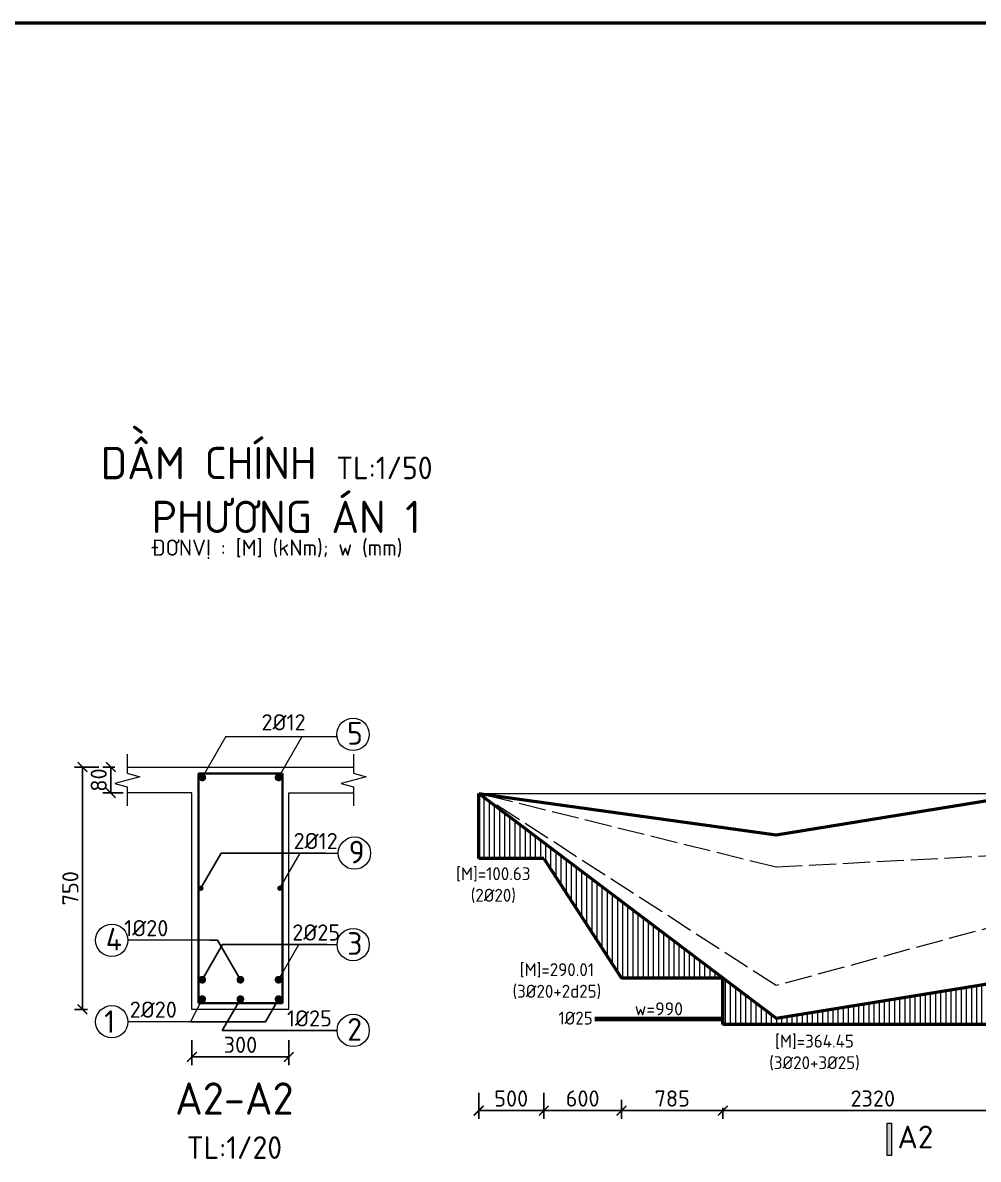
# Model space of a CAD drawing. Header units: millimetres. Extents: x 0 to 4970, y -594 to 1412.
# Drawn here: x 3460.8 to 3608.6, y 404.9 to 580.8 of the extents above; entities that cross this region are included whole.
import ezdxf

# ---------------------------------------------------------------- set-up
doc = ezdxf.new("R2010")
doc.units = ezdxf.units.MM
doc.header["$LTSCALE"] = 0.35
doc.header["$PDMODE"] = 3
doc.linetypes.add('ACAD_ISO02W100', pattern=[15, 12, -3])
doc.layers.get('0').update_dxf_attribs({"lineweight": 50})
for name, color, linetype, lineweight in [('Cot Dai', 7, 'Continuous', 35), ('Cot thep', 2, 'Continuous', 70), ('Cotthepcat', 3, 'Continuous', 70), ('Duong Bao', 6, 'Continuous', 18), ('DuongBaoBieuDo', 2, 'Continuous', 50), ('Kich Thuoc', 1, 'Continuous', 20), ('Ky Hieu', 4, 'Continuous', 20), ('NetCat', 7, 'Continuous', 20), ('Text', 40, 'Continuous', 20)]:
    doc.layers.add(name, color=color, linetype=linetype, lineweight=lineweight)
doc.styles.get("Standard").update_dxf_attribs({"font": 'isocpeur.ttf'})
doc.styles.add('VN', font='')
doc.styles.get('VN').set_extended_font_data('TCVN 7284')
doc.dimstyles.new('Dim20', dxfattribs={"dimtxt": 2.5, "dimasz": 1.5, "dimexe": 1.25, "dimexo": 0.625, "dimtad": 1, "dimlfac": 20, "dimtxsty": 'Standard', "dimblk": 'ARCHTICK', "dimcen": 2.5, "dimadec": 0, "dimazin": 0, "dimtfac": 1, "dimtmove": 0, "dimatfit": 3, "dimfxl": 1, "dimarcsym": 0})
doc.dimstyles.new('Dim50', dxfattribs={"dimtxt": 2.5, "dimasz": 1.5, "dimexe": 1.25, "dimexo": 0.625, "dimtad": 1, "dimlfac": 50, "dimtxsty": 'Standard', "dimblk": 'ARCHTICK', "dimcen": 2.5, "dimadec": 0, "dimazin": 0, "dimtfac": 1, "dimtmove": 0, "dimatfit": 3, "dimfxl": 1, "dimarcsym": 0})
doc.dimstyles.new('Dim50KT', dxfattribs={"dimtxt": 2.5, "dimasz": 1.5, "dimexe": 1.25, "dimexo": 0.625, "dimtad": 1, "dimlfac": 50, "dimtxsty": 'Standard', "dimblk": 'ARCHTICK', "dimcen": 2.5, "dimse1": 1, "dimse2": 1, "dimsd1": 1, "dimsd2": 1, "dimadec": 0, "dimazin": 0, "dimtfac": 1, "dimtmove": 0, "dimatfit": 3, "dimfxl": 1, "dimarcsym": 0})
doc.dimstyles.new('ISO-25', dxfattribs={"dimtxt": 2.5, "dimasz": 2.5, "dimexe": 1.25, "dimexo": 0.625, "dimtad": 1, "dimtxsty": 'Standard', "dimcen": 2.5, "dimadec": 0, "dimazin": 0, "dimtfac": 1, "dimtmove": 0, "dimatfit": 3, "dimfxl": 1, "dimarcsym": 0})

# ---------------------------------------------------------------- blocks, each defined once
blk = doc.blocks.new('*D1314')
at = {"layer": 'Defpoints', "color": 0}
for p in [(3549.3, 426.6), (3569.1, 426.6), (3569.1, 426.6)]:
    blk.add_point(p, dxfattribs=at)
at = {"layer": 'Kich Thuoc', "color": 0, "insert": (3559.2, 428.22), "char_height": 2.5, "attachment_point": 5}
blk.add_mtext('{\\H0.8x;w=990}', dxfattribs=at)
blk = doc.blocks.new('_ArchTick')
at = {"color": 0, "linetype": 'ByBlock', "const_width": 0.15}
blk.add_lwpolyline([(-0.5, -0.5), (0.5, 0.5)], dxfattribs=at)
blk = doc.blocks.new('*D1251')
at = {"layer": 'Defpoints', "color": 0}
for p in [(3531.32, 415.86), (3541.38, 415.86), (3541.38, 412.46)]:
    blk.add_point(p, dxfattribs=at)
at = {"layer": 'Kich Thuoc', "color": 0, "lineweight": -2}
for p, q in [((3531.32, 415.24), (3531.32, 411.21)), ((3541.38, 415.24), (3541.38, 411.21)), ((3531.32, 412.46), (3541.38, 412.46))]:
    blk.add_line(p, q, dxfattribs=at)
at = {"layer": 'Kich Thuoc', "color": 0, "lineweight": -2, "xscale": 1.5, "yscale": 1.5, "zscale": 1.5, "rotation": 180}
blk.add_blockref('_ArchTick', (3531.32, 412.46), dxfattribs=at)
at = {"layer": 'Kich Thuoc', "color": 0, "lineweight": -2, "xscale": 1.5, "yscale": 1.5, "zscale": 1.5}
blk.add_blockref('_ArchTick', (3541.38, 412.46), dxfattribs=at)
at = {"layer": 'Kich Thuoc', "color": 0, "insert": (3536.35, 414.34), "char_height": 2.5, "attachment_point": 5}
blk.add_mtext('500', dxfattribs=at)
blk = doc.blocks.new('*D1252')
at = {"layer": 'Defpoints', "color": 0}
for p in [(3541.38, 415.86), (3553.42, 414.75), (3553.42, 412.46)]:
    blk.add_point(p, dxfattribs=at)
at = {"layer": 'Kich Thuoc', "color": 0, "lineweight": -2}
for p, q in [((3541.38, 415.24), (3541.38, 411.21)), ((3553.42, 414.13), (3553.42, 411.21)), ((3541.38, 412.46), (3553.42, 412.46))]:
    blk.add_line(p, q, dxfattribs=at)
at = {"layer": 'Kich Thuoc', "color": 0, "lineweight": -2, "xscale": 1.5, "yscale": 1.5, "zscale": 1.5, "rotation": 180}
blk.add_blockref('_ArchTick', (3541.38, 412.46), dxfattribs=at)
at = {"layer": 'Kich Thuoc', "color": 0, "lineweight": -2, "xscale": 1.5, "yscale": 1.5, "zscale": 1.5}
blk.add_blockref('_ArchTick', (3553.42, 412.46), dxfattribs=at)
at = {"layer": 'Kich Thuoc', "color": 0, "insert": (3547.4, 414.34), "char_height": 2.5, "attachment_point": 5}
blk.add_mtext('600', dxfattribs=at)
blk = doc.blocks.new('*D1333')
at = {"layer": 'Defpoints', "color": 0}
for p in [(3475.65, 465.62), (3474.4, 461.62), (3476.96, 461.62)]:
    blk.add_point(p, dxfattribs=at)
at = {"layer": 'Kich Thuoc', "color": 0, "lineweight": -2}
for p, q in [((3475.03, 465.62), (3473.15, 465.62)), ((3474.4, 465.62), (3474.4, 461.62)), ((3476.33, 461.62), (3473.15, 461.62))]:
    blk.add_line(p, q, dxfattribs=at)
at = {"layer": 'Kich Thuoc', "color": 0, "lineweight": -2, "xscale": 1.5, "yscale": 1.5, "zscale": 1.5}
for p, rotation in [((3474.4, 465.62), 90), ((3474.4, 461.62), 270)]:
    blk.add_blockref('_ArchTick', p, dxfattribs=dict(at, rotation=rotation))
at = {"layer": 'Kich Thuoc', "color": 0, "insert": (3472.53, 463.62), "char_height": 2.5, "attachment_point": 5, "rotation": 90}
blk.add_mtext('80', dxfattribs=at)
blk = doc.blocks.new('*D1286')
at = {"layer": 'Defpoints', "color": 0}
for p in [(3473.15, 465.62), (3470.03, 428.12), (3471.4, 428.12)]:
    blk.add_point(p, dxfattribs=at)
at = {"layer": 'Kich Thuoc', "color": 0, "lineweight": -2}
for p, q in [((3472.53, 465.62), (3468.78, 465.62)), ((3470.03, 465.62), (3470.03, 428.12)), ((3470.78, 428.12), (3468.78, 428.12))]:
    blk.add_line(p, q, dxfattribs=at)
at = {"layer": 'Kich Thuoc', "color": 0, "lineweight": -2, "xscale": 1.5, "yscale": 1.5, "zscale": 1.5}
for p, rotation in [((3470.03, 465.62), 90), ((3470.03, 428.12), 270)]:
    blk.add_blockref('_ArchTick', p, dxfattribs=dict(at, rotation=rotation))
at = {"layer": 'Kich Thuoc', "color": 0, "insert": (3468.15, 446.87), "char_height": 2.5, "attachment_point": 5, "rotation": 90}
blk.add_mtext('750', dxfattribs=at)
blk = doc.blocks.new('*D1287')
at = {"layer": 'Defpoints', "color": 0}
for p in [(3486.96, 424), (3501.96, 424), (3501.96, 420.77)]:
    blk.add_point(p, dxfattribs=at)
at = {"layer": 'Kich Thuoc', "color": 0, "lineweight": -2}
for p, q in [((3486.96, 423.37), (3486.96, 419.52)), ((3501.96, 423.37), (3501.96, 419.52)), ((3486.96, 420.77), (3501.96, 420.77))]:
    blk.add_line(p, q, dxfattribs=at)
at = {"layer": 'Kich Thuoc', "color": 0, "lineweight": -2, "xscale": 1.5, "yscale": 1.5, "zscale": 1.5, "rotation": 180}
blk.add_blockref('_ArchTick', (3486.96, 420.77), dxfattribs=at)
at = {"layer": 'Kich Thuoc', "color": 0, "lineweight": -2, "xscale": 1.5, "yscale": 1.5, "zscale": 1.5}
blk.add_blockref('_ArchTick', (3501.96, 420.77), dxfattribs=at)
at = {"layer": 'Kich Thuoc', "color": 0, "insert": (3494.46, 422.65), "char_height": 2.5, "attachment_point": 5}
blk.add_mtext('300', dxfattribs=at)
blk = doc.blocks.new('*D1304')
at = {"layer": 'Defpoints', "color": 0}
for p in [(3553.42, 414.13), (3569.1, 413.5), (3569.1, 412.46)]:
    blk.add_point(p, dxfattribs=at)
at = {"layer": 'Kich Thuoc', "color": 0, "lineweight": -2}
for p, q in [((3553.42, 413.5), (3553.42, 411.21)), ((3553.42, 412.46), (3569.1, 412.46)), ((3569.1, 412.88), (3569.1, 411.21))]:
    blk.add_line(p, q, dxfattribs=at)
at = {"layer": 'Kich Thuoc', "color": 0, "lineweight": -2, "xscale": 1.5, "yscale": 1.5, "zscale": 1.5, "rotation": 180}
blk.add_blockref('_ArchTick', (3553.42, 412.46), dxfattribs=at)
at = {"layer": 'Kich Thuoc', "color": 0, "lineweight": -2, "xscale": 1.5, "yscale": 1.5, "zscale": 1.5}
blk.add_blockref('_ArchTick', (3569.1, 412.46), dxfattribs=at)
at = {"layer": 'Kich Thuoc', "color": 0, "insert": (3561.26, 414.34), "char_height": 2.5, "attachment_point": 5}
blk.add_mtext('785', dxfattribs=at)
blk = doc.blocks.new('*D1305')
at = {"layer": 'Defpoints', "color": 0}
for p in [(3569.1, 413.5), (3615.48, 413.82), (3615.48, 412.46)]:
    blk.add_point(p, dxfattribs=at)
at = {"layer": 'Kich Thuoc', "color": 0, "lineweight": -2}
for p, q in [((3569.1, 412.88), (3569.1, 411.21)), ((3569.1, 412.46), (3615.48, 412.46)), ((3615.48, 413.19), (3615.48, 411.21))]:
    blk.add_line(p, q, dxfattribs=at)
at = {"layer": 'Kich Thuoc', "color": 0, "lineweight": -2, "xscale": 1.5, "yscale": 1.5, "zscale": 1.5, "rotation": 180}
blk.add_blockref('_ArchTick', (3569.1, 412.46), dxfattribs=at)
at = {"layer": 'Kich Thuoc', "color": 0, "lineweight": -2, "xscale": 1.5, "yscale": 1.5, "zscale": 1.5}
blk.add_blockref('_ArchTick', (3615.48, 412.46), dxfattribs=at)
at = {"layer": 'Kich Thuoc', "color": 0, "insert": (3592.29, 414.34), "char_height": 2.5, "attachment_point": 5}
blk.add_mtext('2320', dxfattribs=at)

msp = doc.modelspace()

# ---------------------------------------------------------------- hatches: boundary and pattern name
at = {"layer": 'Ky Hieu'}
h = msp.add_hatch(dxfattribs=at)
h.set_pattern_fill('LINE', color=256, scale=0.25, angle=90, style=0)
h.paths.add_polyline_path([(3531.322087, 461.52336), (3531.322087, 451.487328), (3541.378435, 451.487328), (3553.422996, 432.97336), (3569.096413, 432.97336)])
h.paths.add_polyline_path([(3569.096413, 432.97336), (3569.096413, 425.79336), (3615.478458, 425.79336), (3615.478458, 432.97336), (3577.322087, 426.75636)])
h.paths.add_polyline_path([(3651.675656, 451.487328), (3669.322087, 451.487328), (3669.322087, 446.31336), (3694.592737, 446.31336), (3706.592737, 441.14336), (3738.322087, 441.14336), (3738.322087, 441.70236), (3715.322087, 441.70236), (3693.746933, 461.52336), (3669.322087, 461.52336), (3648.607321, 461.52336), (3648.534103, 461.497328), (3623.322087, 434.25136), (3615.478458, 432.97336), (3639.674538, 432.97336)])
h.paths.add_polyline_path([(3648.487464, 474.291472), (3658.675656, 486.43336), (3651.675656, 486.43336), (3639.674538, 471.24336), (3616.649816, 471.24336), (3616.649816, 461.52336), (3623.322087, 462.61036)])
at = {"layer": 'NetCat'}
h = msp.add_hatch(color=256, dxfattribs=at)
h.paths.add_polyline_path([(3594.490335, 410.543882), (3595.190335, 410.543882), (3595.190335, 405.543882), (3594.490335, 405.543882)])
edge = h.paths.add_edge_path(flags=17)
edge.add_line((3594.490335, 405.543882), (3594.490335, 410.543882))

# ---------------------------------------------------------------- linework, layer by layer
msp.add_lwpolyline([(3356.07698, 580.785388), (3894.119492, 580.785388), (3894.119492, 139.638217), (3356.07698, 139.638217)], close=True)
at = {"layer": 'Cot Dai'}
for p, q in [((3487.955421, 464.617449), (3500.955421, 464.617449)), ((3487.955421, 429.117449), (3487.955421, 464.617449)), ((3500.955421, 429.117449), (3500.955421, 464.617449)), ((3500.955421, 429.117449), (3487.955421, 429.117449))]:
    msp.add_line(p, q, dxfattribs=at)
at = {"layer": 'Cot thep'}
for points, const_width in [([(3488.255421, 464.017449, 1), (3488.855421, 464.017449, 1)], 0.6), ([(3500.055421, 464.017449, 1), (3500.655421, 464.017449, 1)], 0.6), ([(3488.155421, 446.867449, 1), (3488.555421, 446.867449, 1)], 0.4), ([(3500.355421, 446.867449, 1), (3500.755421, 446.867449, 1)], 0.4), ([(3494.155421, 432.717449, 1), (3494.755421, 432.717449, 1)], 0.6), ([(3488.255421, 429.717449, 1), (3488.855421, 429.717449, 1)], 0.6), ([(3500.055421, 429.717449, 1), (3500.655421, 429.717449, 1)], 0.6)]:
    msp.add_lwpolyline(points, format="xyb", close=True, dxfattribs=dict(at, const_width=const_width))
at = {"layer": 'Cot thep', "color": 1, "const_width": 0.6}
for points in [[(3488.255421, 432.717449, 1), (3488.855421, 432.717449, 1)], [(3500.055421, 432.717449, 1), (3500.655421, 432.717449, 1)], [(3494.155421, 429.717449, 1), (3494.755421, 429.717449, 1)]]:
    msp.add_lwpolyline(points, format="xyb", close=True, dxfattribs=at)
at = {"layer": 'Cotthepcat'}
msp.add_line((3569.096413, 426.596597), (3549.296413, 426.596597), dxfattribs=at)
at = {"layer": 'Duong Bao'}
for p, q in [((3476.955421, 465.617449), (3511.955421, 465.617449)), ((3486.955421, 461.617449), (3476.955421, 461.617449)), ((3486.955421, 428.117449), (3486.955421, 461.617449)), ((3501.955421, 428.117449), (3501.955421, 461.617449)), ((3501.955421, 461.617449), (3511.955421, 461.617449)), ((3501.955421, 428.117449), (3486.955421, 428.117449))]:
    msp.add_line(p, q, dxfattribs=at)
at = {"layer": 'DuongBaoBieuDo'}
for p, q in [((3531.322087, 451.487328), (3531.322087, 461.52336)), ((3531.322087, 451.51336), (3531.322087, 461.52336)), ((3541.378435, 451.487328), (3531.322087, 451.487328)), ((3541.378435, 451.487328), (3553.422996, 432.97336)), ((3569.096413, 432.97336), (3553.422996, 432.97336)), ((3569.096413, 425.79336), (3569.096413, 432.97336)), ((3615.478458, 425.79336), (3569.096413, 425.79336))]:
    msp.add_line(p, q, dxfattribs=at)
for points in [[(3531.322087, 461.52336), (3577.322087, 455.11636), (3623.322087, 462.61036), (3648.487464, 474.291472), (3669.322087, 499.12136), (3689.422805, 477.888448), (3715.322087, 470.06236), (3738.322087, 470.06236)], [(3531.322087, 461.52336), (3577.322087, 426.75636), (3623.322087, 434.25136), (3648.534103, 461.497328), (3669.322087, 468.88836), (3689.321049, 465.589401), (3715.322087, 441.70236), (3738.322087, 441.70236), (3738.322087, 441.14336)]]:
    msp.add_lwpolyline(points, dxfattribs=at)
at = {"layer": 'Kich Thuoc'}
msp.add_line((3531.322087, 461.52336), (3669.322087, 461.52336), dxfattribs=at)
at = {"layer": 'Ky Hieu'}
for p, q in [((3492.220044, 470.364762), (3488.555421, 464.017449)), ((3492.220044, 470.364762), (3509.402018, 470.364762)), ((3500.355421, 464.017449), (3504.020044, 470.364762)), ((3500.476479, 452.303213), (3508.60105, 452.303213)), ((3500.555421, 446.867449), (3503.693761, 452.303213)), ((3507.601479, 452.303213), (3509.600621, 452.303213)), ((3489.758761, 438.821301), (3477.051813, 438.821301)), ((3500.355421, 432.717449), (3503.493761, 438.153213)), ((3500.588979, 438.153213), (3507.563998, 438.153213)), ((3507.563998, 438.153213), (3509.400621, 438.153213)), ((3488.555421, 429.717449), (3486.719918, 426.216626)), ((3486.719918, 426.216626), (3477.051813, 426.216626))]:
    msp.add_line(p, q, dxfattribs=at)
at = {"layer": 'Ky Hieu', "linetype": 'ACAD_ISO02W100'}
for p, q in [((3623.322087, 462.61036), (3577.322087, 455.11636)), ((3531.322087, 461.52336), (3577.322087, 426.75636)), ((3577.322087, 431.80936), (3531.322087, 461.52336)), ((3577.322087, 450.11936), (3531.322087, 461.52336)), ((3577.322087, 455.11636), (3531.322087, 461.52336)), ((3623.322087, 452.53336), (3577.322087, 450.11936)), ((3623.322087, 444.30036), (3577.322087, 431.80936)), ((3623.322087, 434.25136), (3577.322087, 426.75636))]:
    msp.add_line(p, q, dxfattribs=at)
at = {"layer": 'Ky Hieu'}
for points in [[(3476.955421, 467.617449), (3476.955421, 467.617449), (3476.955421, 464.652725), (3478.887273, 464.135087), (3475.02357, 463.099811), (3476.955421, 462.582173), (3476.955421, 459.617449), (3476.955421, 459.617449)], [(3511.955421, 467.617449), (3511.955421, 467.617449), (3511.955421, 464.652725), (3513.887273, 464.135087), (3510.02357, 463.099811), (3511.955421, 462.582173), (3511.955421, 459.617449), (3511.955421, 459.617449)]]:
    msp.add_lwpolyline(points, dxfattribs=at)
for centre in [(3511.882555, 470.676105), (3512.100621, 452.303213), (3474.551813, 438.821301), (3511.900621, 438.153213), (3474.551813, 426.216626), (3511.900621, 424.866213)]:
    msp.add_circle(centre, 2.5, dxfattribs=at)
at = {"layer": 'NetCat'}
msp.add_line((3594.490335, 405.543882), (3594.490335, 410.543882), dxfattribs=at)
msp.add_line((3594.490335, 405.543882), (3594.490335, 410.543882), dxfattribs=at)
msp.add_lwpolyline([(3594.490335, 410.543882), (3595.190335, 410.543882), (3595.190335, 405.543882), (3594.490335, 405.543882), (3594.490335, 410.543882)], dxfattribs=at)

# ---------------------------------------------------------------- texts
at = {"layer": 'Kich Thuoc', "insert": (3543.66005, 427.78059), "char_height": 2, "width": 7.87530558, "attachment_point": 1, "style": 'VN'}
msp.add_mtext('1%%C25', dxfattribs=at)
at = {"layer": 'Ky Hieu', "style": 'VN'}
for s, p in [('5', (3510.968532, 469.092971)), ('9', (3511.212568, 450.720078)), ('4', (3473.63779, 437.238166)), ('3', (3510.986597, 436.570078)), ('1', (3473.379979, 424.490145)), ('2', (3510.986597, 423.283078))]:
    msp.add_text(s, height=3.5, dxfattribs=at).set_placement(p)
at = {"layer": 'Ky Hieu', "char_height": 2.5}
for s, insert, attachment_point in [('2%%C12', (3497.716916, 471.301105), 7), ('2%%C12', (3502.679473, 452.928213), 7), ('1%%C20', (3483.307729, 439.446301), 9), ('2%%C25', (3502.479473, 438.778213), 7), ('2%%C20', (3484.627185, 426.841626), 9), ('1%%C25', (3508.599697, 425.491213), 9)]:
    msp.add_mtext(s, dxfattribs=dict(at, insert=insert, attachment_point=attachment_point))
at = {"layer": 'Text', "style": 'VN'}
for s, insert, char_height, width, attachment_point in [('^I     DẦM CHÍNH {\\H0.7x;TL:1/50}\\P        PHƯƠNG ÁN 1', (3489.401711, 501.81418), 5, 119.00779123, 8), ('ĐƠNVỊ : [M] (kNm); w (mm)', (3500.109586, 499.310187), 2.5, 43.36754411, 5), ('[M]=100.63 \\P(2%%C20)', (3533.582979, 447.355028), 2, 28.27522987, 5), ('[M]=290.01 \\P(3%%C20+2d25)', (3543.415395, 432.504948), 2, 28.27522987, 5), ('[M]=364.45 \\P(3%%C20+3%%C25)', (3583.271754, 421.448786), 2, 28.27522987, 5), ('\\pt5;A2-A2\\P{\\H0.7x;TL:1/20}', (3493.520547, 410.918906), 5, 43.59497134, 5)]:
    msp.add_mtext(s, dxfattribs=dict(at, insert=insert, char_height=char_height, width=width, attachment_point=attachment_point))
at = {"layer": 'Text', "insert": (3596.113729, 410.141249), "char_height": 3.5, "width": 11.43756339, "attachment_point": 1}
msp.add_mtext('A2', dxfattribs=at)

# ---------------------------------------------------------------- dimensions: what is measured, and where the dimension line sits
at = {"layer": 'Kich Thuoc'}
dim = msp.add_linear_dim(base=(3470.0267, 428.117449), p1=(3473.154843, 465.617449), p2=(3471.40212, 428.117449), angle=90, dimstyle='Dim20', dxfattribs=at)
dim.commit()
dim.dimension.update_dxf_attribs({"geometry": '*D1286', "text_midpoint": (3468.1517, 446.867449)})
dim = msp.add_linear_dim(base=(3474.404843, 461.617449), p1=(3475.653547, 465.617449), p2=(3476.955421, 461.617449), angle=90, dimstyle='Dim20', dxfattribs=at)
dim.commit()
dim.dimension.update_dxf_attribs({"geometry": '*D1333', "text_midpoint": (3474.404843, 463.617449), "dimtype": 160})
for base, p1, p2, text, dimstyle, picture, middle in [((3569.096413, 426.596597), (3549.296413, 426.596597), (3569.096413, 426.596597), '{\\H0.8x;w=<>}', 'Dim50KT', '*D1314', (3559.196413, 428.221597)), ((3569.096413, 412.464709), (3553.422996, 414.12911), (3569.096413, 413.50411), '785', 'Dim50', '*D1304', (3561.259705, 414.339709)), ((3615.478458, 412.464709), (3569.096413, 413.50411), (3615.478458, 413.818256), '2320', 'Dim50', '*D1305', (3592.287435, 414.339709))]:
    dim = msp.add_linear_dim(base=base, p1=p1, p2=p2, text=text, dimstyle=dimstyle, dxfattribs=at)
    dim.commit()
    dim.dimension.update_dxf_attribs({"geometry": picture, "text_midpoint": middle})
dim = msp.add_linear_dim(base=(3501.955421, 420.774706), p1=(3486.955421, 423.998697), p2=(3501.955421, 423.998697), dimstyle='Dim20', dxfattribs=at)
dim.commit()
dim.dimension.update_dxf_attribs({"geometry": '*D1287', "text_midpoint": (3494.455421, 422.649706)})
dim = msp.add_linear_dim(base=(3541.378435, 412.464709), p1=(3531.322087, 415.863222), p2=(3541.378435, 415.863222), text='500', dimstyle='Dim50', dxfattribs=at)
dim.commit()
dim.dimension.update_dxf_attribs({"geometry": '*D1251', "text_midpoint": (3536.350261, 412.464709), "dimtype": 160})
dim = msp.add_linear_dim(base=(3553.422996, 412.464709), p1=(3541.378435, 415.863222), p2=(3553.422996, 414.75411), text='600', dimstyle='Dim50', override={"dimtmove": 1}, dxfattribs=at)
dim.commit()
dim.dimension.update_dxf_attribs({"geometry": '*D1252', "text_midpoint": (3547.400716, 414.339709)})

# ---------------------------------------------------------------- leaders
at = {"layer": 'Ky Hieu', "annotation_type": 0, "has_hookline": 1, "hookline_direction": 0}
for points, text_width in [([(3488.355421, 446.867449), (3491.493761, 452.303213), (3500.476479, 452.303213)], 6.5), ([(3488.555421, 432.717449), (3491.693761, 438.153213), (3500.276479, 438.153213)], 7)]:
    msp.add_leader(points, dimstyle='ISO-25', override={"dimgap": 0.625, "dimtad": 1, "dimldrblk": 'None'}, dxfattribs=dict(at, text_width=text_width))
at = {"layer": 'Ky Hieu'}
for points in [[(3494.455421, 432.717449), (3490.931361, 438.821301), (3489.758761, 438.821301)], [(3500.355421, 429.717449), (3498.33422, 426.216626), (3486.719918, 426.216626)], [(3500.355421, 429.717449), (3498.33422, 426.216626), (3487.73396, 426.216626)], [(3494.455421, 429.717449), (3491.654559, 424.866213), (3509.400621, 424.866213)]]:
    msp.add_leader(points, dimstyle='ISO-25', override={"dimgap": 0.625, "dimtad": 1, "dimldrblk": 'None'}, dxfattribs=at)

doc.saveas('drawing.dxf')
